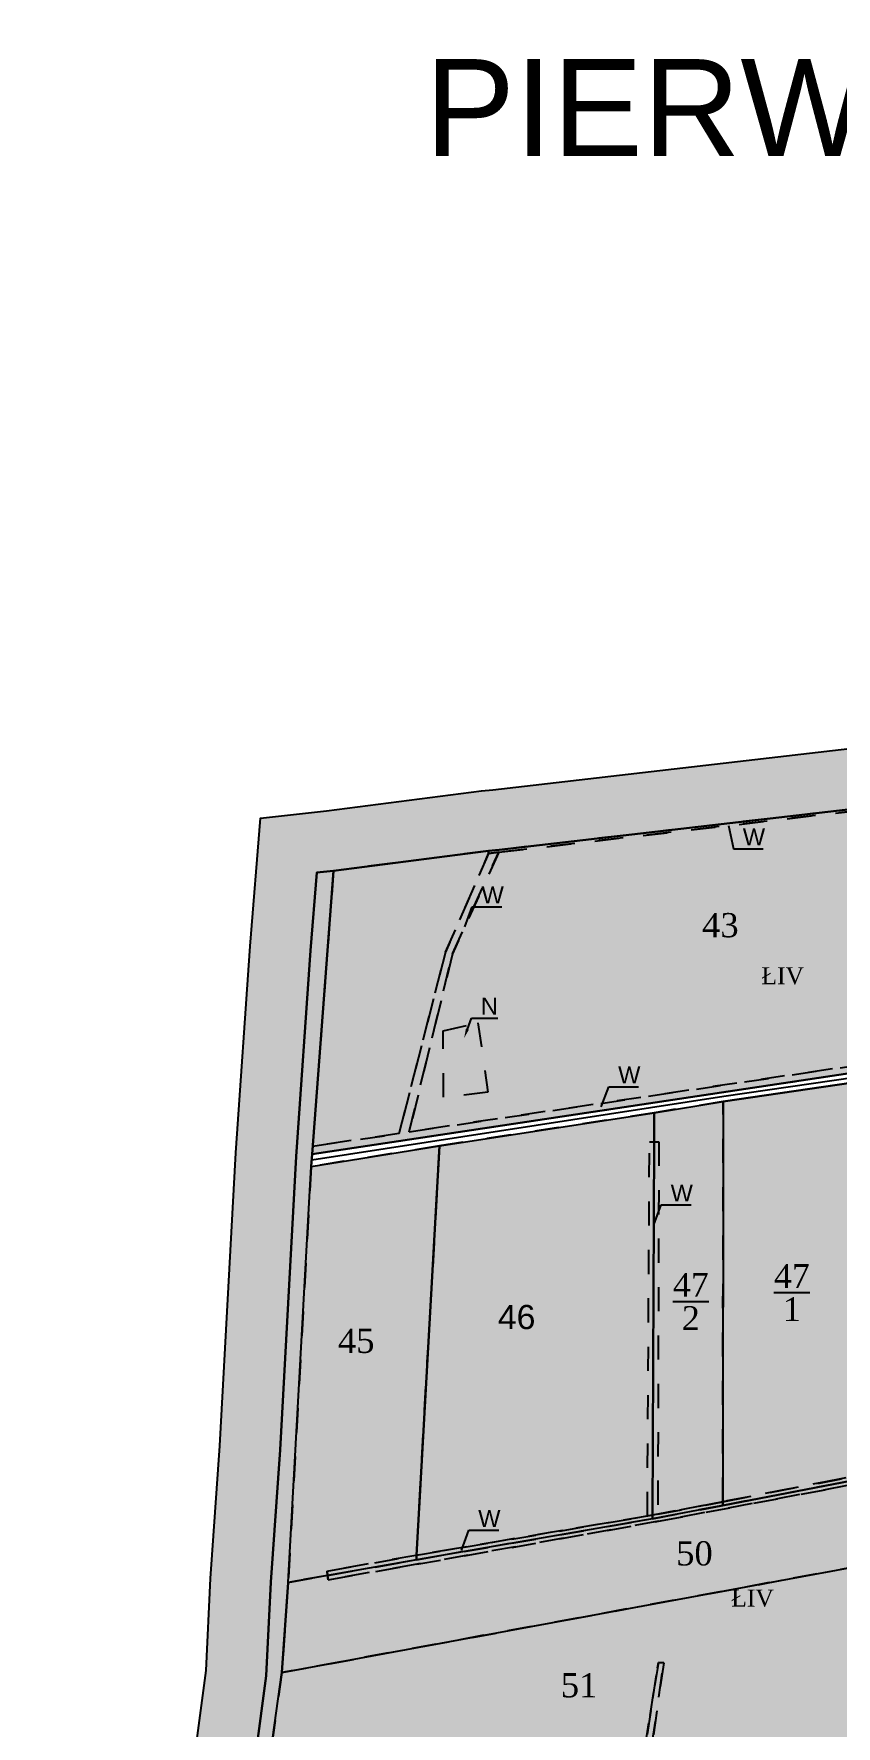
# Model space of a CAD drawing. Header units: millimetres. Extents: x 1380 to 3497, y 917 to 2357.
# Drawn here: x 1380 to 1711, y 1658 to 2357 of the extents above; entities that cross this region are included whole.
import ezdxf
from ezdxf import colors
from ezdxf.entities.mleader import LeaderData, LeaderLine
from ezdxf.math import Vec2, Vec3

# ---------------------------------------------------------------- set-up
doc = ezdxf.new("R2010")
doc.units = ezdxf.units.MM
doc.linetypes.add('UZYTEK', pattern=[20, 10, -10])
doc.linetypes.add('użytki', pattern=[20, 10, -10])
for name, color, linetype in [('DROGI ODSZKODOWANIA', 7, 'Continuous'), ('dzialki', 250, 'Continuous'), ('kolory użytki', 7, 'Continuous'), ('Num użytków', 250, 'Continuous'), ('Numeracja', 7, 'Continuous'), ('Obreb', 2, 'Continuous'), ('Pokolorwane użytki', 7, 'Continuous'), ('Rowy', 250, 'UZYTEK'), ('Uzytki', 250, 'UZYTEK'), ('W', 250, 'Continuous')]:
    doc.layers.add(name, color=color, linetype=linetype)
doc.styles.add('Całkowite', font='times.ttf', dxfattribs={"height": 10})
doc.styles.get("Standard").update_dxf_attribs({"font": 'arial.ttf'})
doc.styles.add('Uzytki', font='times.ttf', dxfattribs={"height": 7})
doc.styles.add('Ułamki', font='times.ttf', dxfattribs={"height": 14})

# ---------------------------------------------------------------- blocks, each defined once
blk = doc.blocks.new('_None')

msp = doc.modelspace()

# ---------------------------------------------------------------- hatches: boundary and pattern name
at = {"layer": 'Obreb', "true_color": 0xf4ee51}
h = msp.add_hatch(color=41, dxfattribs=at)
h.dxf.hatch_style = 1
h.paths.add_polyline_path([(1843.77, 2075.91), (1839.89, 2076.73), (1821.8, 2074.33), (1789.76, 2070.08), (1739.27, 2064.25), (1569.18, 2044.6), (1564.53, 2044.15), (1500.42, 2035.92), (1473.15, 2032.87), (1468.93, 1980), (1462.92, 1894.61), (1456.31, 1773.44), (1452.55, 1718.71), (1450.66, 1680.7), (1442.54, 1619.86), (1424.58, 1499.01), (1404.87, 1303.08), (1390.68, 1109.1), (1379.54, 977.39), (1416.06, 982.26), (1503.01, 993.87), (1504.63, 994.09), (1506.25, 994.3), (1621.93, 1009.75), (1623.42, 1009.95), (1726.06, 1023.65), (1744.84, 1026.16), (1749.27, 1026.75), (2001.11, 1060.37), (2068.99, 1069.43), (2152.68, 1080.6), (2558.18, 1139.98), (2925.58, 1191.89), (2950.42, 1195.27), (3034.81, 1077.94), (3080.44, 1228.22), (3101.82, 1235.05), (3049.2, 1373.09), (3047.94, 1379.97), (3036.54, 1465.16), (3034.11, 1481.41), (3037.35, 1523.54), (3064.08, 1535.14), (3042.44, 1582.63), (3034.82, 1599.34), (3026.23, 1623.42), (3022.72, 1647.12), (3015.17, 1693.82), (3010.46, 1738.63), (3007.5, 1779.8), (3007.5, 1828.93), (2995.54, 1854.86), (2982.24, 1913.84), (2978.33, 1926.18), (2939.25, 2070.19), (2911.03, 2085.83), (2875.11, 2109.04), (2851.35, 2127.45), (2832.79, 2142.28), (2800.7, 2188.75), (2762.52, 2156.94), (2761.01, 2154.88), (2592.26, 2137.52), (2569.19, 2140.22), (2541.29, 2148.28), (2358.61, 2230.49), (2370.36, 2167.83), (2372.08, 2158.65), (2124.8, 2119.92)])
h.paths.add_polyline_path([(2128.67, 2095.22), (2401.4, 2137.94), (2394.93, 2172.44), (2392, 2188.04), (2532.65, 2124.75), (2564.24, 2115.63), (2592.09, 2112.37), (2774.63, 2131.15), (2780.88, 2139.71), (2795.68, 2152.03), (2814.31, 2125.04), (2835.89, 2107.8), (2860.65, 2088.62), (2898.18, 2064.37), (2917.89, 2053.45), (2954.34, 1919.13), (2958.08, 1907.3), (2971.73, 1846.78), (2982.5, 1823.44), (2982.5, 1778.91), (2985.55, 1736.43), (2990.38, 1690.52), (2998.01, 1643.29), (3001.86, 1617.33), (3011.63, 1589.94), (3019.69, 1572.27), (3030.77, 1547.94), (3018.26, 1542.51), (3013.6, 1540.82), (3008.97, 1480.5), (3011.79, 1461.65), (3023.24, 1376.04), (3025.03, 1366.32), (3069.05, 1250.82), (3060.33, 1248.04), (3025.58, 1133.59), (2961.94, 1222.07), (2922.15, 1216.65), (2554.62, 1164.73), (2149.21, 1105.36), (2065.68, 1094.21), (1997.8, 1085.15), (1745.96, 1051.53), (1741.53, 1050.94), (1722.75, 1048.43), (1620.11, 1034.73), (1618.62, 1034.53), (1502.94, 1019.08), (1501.32, 1018.87), (1499.71, 1018.65), (1412.75, 1007.04), (1407.07, 1006.29), (1415.61, 1107.14), (1429.78, 1300.92), (1449.4, 1495.92), (1467.3, 1616.37), (1475.58, 1678.42), (1477.51, 1717.23), (1481.26, 1771.9), (1487.87, 1893.05), (1493.86, 1978.13), (1496.43, 2010.32), (1503.4, 2011.1), (1567.32, 2019.31), (1571.82, 2019.74), (1742.14, 2039.42), (1792.84, 2045.27), (1825.09, 2049.55), (1838.91, 2051.38), (1843.08, 2050.5)], flags=16)
at = {"layer": 'Pokolorwane użytki', "true_color": 0x3bd23d}
h = msp.add_hatch(color=93, dxfattribs=at)
h.dxf.hatch_style = 1
h.paths.add_polyline_path([(1792.99, 2044.4), (1742.14, 2038.55), (1571.6, 2018.74), (1552.46, 1976.75), (1534.62, 1903.21), (1729.27, 1932.21), (1807.76, 1943.63)])
h.paths.add_polyline_path([(1563.02, 1948.31), (1567.15, 1919.56), (1548.78, 1917.5), (1548.61, 1944.93)], flags=16)
at = {"layer": 'Pokolorwane użytki', "true_color": 0x5b8edb}
h = msp.add_hatch(color=153, dxfattribs=at)
h.dxf.hatch_style = 1
h.paths.add_polyline_path([(1742.14, 2038.55), (1792.99, 2044.4), (1792.89, 2045.27), (1742.14, 2039.42), (1571.82, 2019.74), (1567.32, 2019.31), (1567.43, 2018.26), (1571.6, 2018.74)])
h = msp.add_hatch(color=153, dxfattribs=at)
h.dxf.hatch_style = 1
h.paths.add_polyline_path([(1552.46, 1976.75), (1571.6, 2018.74), (1567.43, 2018.26), (1549.67, 1977.52), (1530.47, 1902.52), (1494.73, 1897.32), (1494.48, 1894.05), (1547, 1901.96), (1635.87, 1915.34), (1664.36, 1919.63), (1729.26, 1929.4), (1729.47, 1929.43), (1808.17, 1940.82), (1807.76, 1943.63), (1729.27, 1932.21), (1534.62, 1903.21)])
at = {"layer": 'Pokolorwane użytki', "true_color": 0x3bd23d}
h = msp.add_hatch(color=93, dxfattribs=at)
h.dxf.hatch_style = 1
h.paths.add_polyline_path([(1567.43, 2018.26), (1567.32, 2019.31), (1503.4, 2011.1), (1494.73, 1897.32), (1530.47, 1902.52), (1549.67, 1977.52)])
at = {"layer": 'Pokolorwane użytki', "true_color": 0x5b8edb}
h = msp.add_hatch(color=153, dxfattribs=at)
h.dxf.hatch_style = 1
h.paths.add_polyline_path([(1481.26, 1771.9), (1477.51, 1717.23), (1475.58, 1678.42), (1467.3, 1616.37), (1449.4, 1495.92), (1429.78, 1300.92), (1415.61, 1107.14), (1407.07, 1006.29), (1412.75, 1007.04), (1419.44, 1095.83), (1419.8, 1101.49), (1420.05, 1105.48), (1431.91, 1261.38), (1447.81, 1418.28), (1447.94, 1420.64), (1448.06, 1422.99), (1455.74, 1495.26), (1456.25, 1498.1), (1456.77, 1500.95), (1468.38, 1581.98), (1482.04, 1679.83), (1484.57, 1717.07), (1494.15, 1888.9), (1494.48, 1894.05), (1503.4, 2011.1), (1496.43, 2010.32), (1493.86, 1978.13), (1487.87, 1893.05)])
at = {"layer": 'Pokolorwane użytki', "true_color": 0xff3333}
h = msp.add_hatch(color=20, dxfattribs=at)
h.dxf.hatch_style = 1
h.paths.add_polyline_path([(1548.78, 1917.5), (1567.15, 1919.56), (1563.02, 1948.31), (1548.61, 1944.93)])
at = {"layer": 'Pokolorwane użytki', "true_color": 0x3bd23d}
h = msp.add_hatch(color=93, dxfattribs=at)
h.dxf.hatch_style = 1
h.paths.add_polyline_path([(1727.64, 1916.57), (1729.29, 1916.57), (1729.28, 1925.24), (1664.36, 1915.75), (1664.13, 1750.39), (1730.8, 1763.29)])
h = msp.add_hatch(color=93, dxfattribs=at)
h.dxf.hatch_style = 1
h.paths.add_polyline_path([(1633.89, 1899.12), (1635.82, 1899.12), (1635.87, 1911.13), (1547.13, 1897.42), (1537.57, 1728.26), (1633, 1744.47)])
h = msp.add_hatch(color=93, dxfattribs=at)
h.dxf.hatch_style = 1
h.paths.add_polyline_path([(1664.36, 1915.75), (1635.87, 1911.13), (1635.82, 1899.12), (1637.74, 1899.12), (1637.32, 1745.21), (1664.13, 1750.39)])
h = msp.add_hatch(color=93, dxfattribs=at)
h.dxf.hatch_style = 1
h.paths.add_polyline_path([(1547.13, 1897.42), (1494.15, 1888.9), (1484.57, 1717.07), (1500.92, 1719.92), (1500.68, 1721.68), (1537.57, 1728.26)])
at = {"layer": 'Pokolorwane użytki', "true_color": 0x5b8edb}
h = msp.add_hatch(color=153, dxfattribs=at)
h.dxf.hatch_style = 1
h.paths.add_polyline_path([(1635.82, 1899.12), (1633.89, 1899.12), (1633, 1744.47), (1635.16, 1744.84)])
h = msp.add_hatch(color=153, dxfattribs=at)
h.dxf.hatch_style = 1
h.paths.add_polyline_path([(1637.74, 1899.12), (1635.82, 1899.12), (1635.16, 1744.84), (1637.32, 1745.21)])
at = {"layer": 'Pokolorwane użytki', "true_color": 0x3bd23d}
h = msp.add_hatch(color=93, dxfattribs=at)
h.dxf.hatch_style = 1
h.paths.add_polyline_path([(1860.35, 1749.66), (1891.12, 1787.86), (1735.21, 1760.85), (1637.65, 1742.31), (1537.74, 1724.56), (1501.16, 1718.16), (1500.92, 1719.92), (1484.57, 1717.07), (1482.04, 1679.83)])
at = {"layer": 'Pokolorwane użytki', "true_color": 0x5b8edb}
h = msp.add_hatch(color=153, dxfattribs=at)
h.dxf.hatch_style = 1
h.paths.add_polyline_path([(1500.92, 1719.92), (1501.16, 1718.16), (1537.74, 1724.56), (1637.65, 1742.31), (1735.21, 1760.85), (1891.12, 1787.86), (1892.82, 1789.92), (1732.7, 1762.01), (1664.13, 1748.87), (1635.16, 1743.35), (1537.66, 1726.41)])
h = msp.add_hatch(color=153, dxfattribs=at)
h.dxf.hatch_style = 1
h.paths.add_polyline_path([(1732.7, 1762.01), (1732.7, 1763.65), (1730.8, 1763.29), (1664.13, 1750.39), (1664.13, 1748.87)])
at = {"layer": 'Pokolorwane użytki', "true_color": 0x3bd23d}
h = msp.add_hatch(color=93, dxfattribs=at)
h.dxf.hatch_style = 1
h.paths.add_polyline_path([(1637.54, 1683.91), (1639.79, 1683.79), (1629.12, 1610.31), (1647.78, 1613.89), (1719.53, 1627.65), (1735.1, 1702.79), (1738.77, 1702.79), (1724.5, 1628.61), (1777.16, 1638.7), (1827.49, 1711.49), (1845.05, 1729.95), (1847.24, 1728.29), (1851.29, 1732.81), (1848.29, 1734.67), (1860.35, 1749.66), (1482.04, 1679.83), (1468.38, 1581.98), (1549.49, 1596.16), (1554.49, 1631.84), (1557.72, 1631.84), (1553.18, 1596.82), (1625.95, 1609.7)])
at = {"layer": 'Pokolorwane użytki', "true_color": 0x5b8edb}
h = msp.add_hatch(color=153, dxfattribs=at)
h.dxf.hatch_style = 1
h.paths.add_polyline_path([(1637.32, 1745.21), (1635.16, 1744.84), (1635.16, 1743.35), (1664.13, 1748.87), (1664.13, 1750.39)])
h = msp.add_hatch(color=153, dxfattribs=at)
h.dxf.hatch_style = 1
h.paths.add_polyline_path([(1635.16, 1743.35), (1635.16, 1744.84), (1633, 1744.47), (1537.57, 1728.26), (1537.66, 1726.41)])
h = msp.add_hatch(color=153, dxfattribs=at)
h.dxf.hatch_style = 1
h.paths.add_polyline_path([(1537.66, 1726.41), (1537.57, 1728.26), (1537.39, 1728.23), (1500.68, 1721.68), (1500.92, 1719.92)])
h = msp.add_hatch(color=153, dxfattribs=at)
h.dxf.hatch_style = 1
h.paths.add_polyline_path([(1639.79, 1683.79), (1637.54, 1683.91), (1625.95, 1609.7), (1629.12, 1610.31)])

# ---------------------------------------------------------------- linework, layer by layer
at = {"layer": 'DROGI ODSZKODOWANIA', "color": 3}
msp.add_lwpolyline([(2033.95, 1971.38), (1664.59, 1917.89), (1494.32, 1891.48)], dxfattribs=at)
at = {"layer": 'dzialki'}
for points in [[(1792.99, 2044.4), (1792.89, 2045.27), (1742.14, 2039.42), (1571.82, 2019.74), (1567.32, 2019.31), (1503.4, 2011.1), (1494.48, 1894.05), (1729.47, 1929.43), (1808.17, 1940.82)], [(1635.87, 1911.13), (1664.36, 1915.75), (1729.28, 1925.24), (2030.4, 1968.49), (2032.24, 1968.75), (2035.65, 1974.01), (1857.91, 1947.81), (1840.56, 1945.46), (1808.17, 1940.82), (1729.47, 1929.43), (1494.48, 1894.05), (1494.15, 1888.9), (1547.13, 1897.42)], [(1664.13, 1750.39), (1664.13, 1748.87), (1732.7, 1762.01), (1732.7, 1763.65), (1730, 1884.98), (1729.29, 1916.57), (1729.28, 1925.24), (1664.36, 1915.75), (1664.13, 1750.39)], [(1547.13, 1897.42), (1635.87, 1911.13), (1635.82, 1899.12), (1635.16, 1744.84), (1635.16, 1743.35), (1537.66, 1726.41), (1537.57, 1728.26), (1547.13, 1897.42)], [(1635.87, 1911.13), (1664.36, 1915.75), (1664.13, 1750.39), (1664.13, 1748.87), (1635.16, 1743.35), (1635.16, 1744.84), (1635.82, 1899.12), (1635.87, 1911.13)], [(1494.15, 1888.9), (1547.13, 1897.42), (1537.57, 1728.26), (1537.66, 1726.41), (1500.92, 1719.92), (1484.57, 1717.07), (1494.15, 1888.9)], [(1500.92, 1719.92), (1484.57, 1717.07), (1482.04, 1679.83), (1860.35, 1749.66), (1864.92, 1750.5), (1897.24, 1790.69), (1892.82, 1789.92), (1732.7, 1762.01), (1664.13, 1748.87), (1635.16, 1743.35), (1537.66, 1726.41), (1500.92, 1719.92)], [(1482.04, 1679.83), (1860.35, 1749.66), (1864.92, 1750.5), (1851.29, 1732.81), (1847.24, 1728.29), (1828.9, 1707.19), (1782.28, 1639.76), (1777.16, 1638.7), (1724.5, 1628.61), (1719.53, 1627.65), (1647.78, 1613.89), (1629.12, 1610.31), (1625.95, 1609.7), (1553.18, 1596.82), (1549.49, 1596.16), (1468.38, 1581.98), (1482.04, 1679.83)]]:
    msp.add_lwpolyline(points, close=True, dxfattribs=at)
msp.add_lwpolyline([(1468.38, 1581.98), (1482.04, 1679.83), (1484.57, 1717.07), (1494.15, 1888.9), (1494.48, 1894.05), (1503.4, 2011.1), (1496.43, 2010.32), (1493.86, 1978.13), (1487.87, 1893.05), (1481.26, 1771.9), (1477.51, 1717.23), (1475.58, 1678.42), (1467.3, 1616.37)], dxfattribs=at)
at = {"layer": 'Obreb'}
for points in [[(1442.54, 1619.86), (1450.66, 1680.7), (1452.55, 1718.71), (1456.31, 1773.44), (1462.92, 1894.61), (1468.93, 1980), (1473.15, 2032.87), (1500.42, 2035.92), (1564.53, 2044.15), (1569.18, 2044.6), (1739.27, 2064.25), (1789.76, 2070.08), (1821.8, 2074.33), (1839.89, 2076.73), (1843.77, 2075.91), (2124.8, 2119.92), (2372.08, 2158.65), (2370.36, 2167.83), (2358.61, 2230.49), (2541.29, 2148.28), (2569.19, 2140.22), (2592.26, 2137.52), (2761.01, 2154.88)], [(1467.3, 1616.37), (1475.58, 1678.42), (1477.51, 1717.23), (1481.26, 1771.9), (1487.87, 1893.05), (1493.86, 1978.13), (1496.43, 2010.32), (1496.43, 2010.32), (1503.4, 2011.1), (1567.32, 2019.31), (1571.82, 2019.74), (1742.14, 2039.42), (1792.84, 2045.27), (1825.09, 2049.55), (1838.91, 2051.38), (1843.08, 2050.5), (2128.67, 2095.22), (2401.4, 2137.94), (2394.93, 2172.44), (2392, 2188.04), (2532.65, 2124.75), (2564.24, 2115.63), (2592.09, 2112.37), (2774.63, 2131.15)]]:
    msp.add_lwpolyline(points, dxfattribs=at)
at = {"layer": 'Rowy'}
for points in [[(1742.14, 2038.55), (1792.99, 2044.4), (1792.89, 2045.27), (1742.14, 2039.42), (1571.82, 2019.74), (1567.32, 2019.31), (1567.43, 2018.26), (1571.6, 2018.74)], [(1494.73, 1897.32), (1494.48, 1894.05), (1547, 1901.96), (1635.87, 1915.34), (1664.36, 1919.63), (1729.26, 1929.4), (1808.17, 1940.82), (1840.56, 1945.46), (1857.91, 1947.81), (2035.65, 1974.01), (2037.48, 1976.29), (1857.51, 1950.8), (1840.17, 1948.11), (1807.76, 1943.63), (1729.27, 1932.21), (1534.62, 1903.21), (1552.46, 1976.75), (1571.6, 2018.74), (1567.43, 2018.26), (1549.67, 1977.52), (1530.47, 1902.52), (1494.73, 1897.32)], [(1633.89, 1899.12), (1637.74, 1899.12), (1637.32, 1745.21), (1633, 1744.47), (1633.89, 1899.12)], [(1735.21, 1760.85), (1891.12, 1787.86), (1892.82, 1789.92), (1732.7, 1762.01), (1664.13, 1748.87), (1635.16, 1743.35), (1537.66, 1726.41), (1500.92, 1719.92), (1501.16, 1718.16), (1537.74, 1724.56), (1637.65, 1742.31)], [(1732.7, 1762.01), (1732.7, 1763.65), (1730.8, 1763.29), (1664.13, 1750.39), (1664.13, 1748.87)], [(1664.13, 1748.87), (1664.13, 1750.39), (1637.32, 1745.21), (1635.16, 1744.84), (1635.16, 1743.35)], [(1635.16, 1743.35), (1635.16, 1744.84), (1633, 1744.47), (1537.57, 1728.26), (1537.66, 1726.41)], [(1537.57, 1728.26), (1537.39, 1728.23), (1500.68, 1721.68), (1500.92, 1719.92), (1537.66, 1726.41)]]:
    msp.add_lwpolyline(points, close=True, dxfattribs=at)
for points in [[(1500.68, 1721.68), (1500.92, 1719.92), (1501.16, 1718.16), (1537.74, 1724.56), (1637.65, 1742.31), (1735.21, 1760.85), (1891.12, 1787.86), (1894.52, 1791.97), (1734.6, 1764.02), (1637.32, 1745.21), (1537.39, 1728.23), (1500.68, 1721.68)], [(1612.52, 1523.73), (1637.54, 1683.91), (1639.79, 1683.79), (1616.62, 1524.19)]]:
    msp.add_lwpolyline(points, dxfattribs=at)
at = {"layer": 'Uzytki'}
for points in [[(1792.99, 2044.4), (1742.14, 2038.55), (1571.6, 2018.74), (1552.46, 1976.75), (1534.62, 1903.21), (1729.27, 1932.21), (1807.76, 1943.63)], [(1547, 1901.96), (1635.87, 1915.34), (1664.36, 1919.63), (1729.26, 1929.4), (1729.47, 1929.43), (1808.17, 1940.82), (1807.76, 1943.63), (1729.27, 1932.21), (1534.62, 1903.21), (1552.46, 1976.75), (1571.6, 2018.74), (1567.43, 2018.26), (1549.67, 1977.52), (1530.47, 1902.52), (1494.73, 1897.32), (1494.48, 1894.05)], [(1567.43, 2018.26), (1567.32, 2019.31), (1503.4, 2011.1), (1494.73, 1897.32), (1530.47, 1902.52), (1549.67, 1977.52)], [(1548.61, 1944.93), (1563.02, 1948.31), (1567.15, 1919.56), (1548.78, 1917.5), (1548.61, 1944.93)], [(1563.02, 1948.31), (1567.15, 1919.56), (1548.78, 1917.5), (1548.61, 1944.93)], [(1727.64, 1916.57), (1729.29, 1916.57), (1729.28, 1925.24), (1664.36, 1915.75), (1664.13, 1750.39), (1730.8, 1763.29)], [(1633.89, 1899.12), (1635.82, 1899.12), (1635.87, 1911.13), (1547.13, 1897.42), (1537.57, 1728.26), (1633, 1744.47)], [(1664.36, 1915.75), (1635.87, 1911.13), (1635.82, 1899.12), (1637.74, 1899.12), (1637.32, 1745.21), (1664.13, 1750.39)], [(1664.36, 1915.75), (1635.87, 1911.13), (1635.82, 1899.12), (1637.74, 1899.12), (1637.32, 1745.21), (1664.13, 1750.39)], [(1547.13, 1897.42), (1494.15, 1888.9), (1484.57, 1717.07), (1500.92, 1719.92), (1500.68, 1721.68), (1537.57, 1728.26)], [(1860.35, 1749.66), (1891.12, 1787.86), (1735.21, 1760.85), (1637.65, 1742.31), (1537.74, 1724.56), (1501.16, 1718.16), (1500.92, 1719.92), (1484.57, 1717.07), (1482.04, 1679.83)], [(1637.54, 1683.91), (1639.79, 1683.79), (1629.12, 1610.31), (1719.53, 1627.65), (1735.1, 1702.79), (1738.77, 1702.79), (1724.5, 1628.61), (1777.16, 1638.7), (1827.49, 1711.49), (1845.05, 1729.95), (1847.24, 1728.29), (1851.29, 1732.81), (1848.29, 1734.67), (1860.35, 1749.66), (1482.04, 1679.83), (1468.38, 1581.98), (1549.49, 1596.16), (1554.49, 1631.84), (1557.72, 1631.84), (1553.18, 1596.82), (1625.95, 1609.7)], [(1639.79, 1683.79), (1637.54, 1683.91), (1625.95, 1609.7), (1629.12, 1610.31)]]:
    msp.add_lwpolyline(points, close=True, dxfattribs=at)

# ---------------------------------------------------------------- texts
at = {"layer": 'kolory użytki', "color": 0, "linetype": 'użytki'}
msp.add_text('PIERWOTNE STUDIUM UŻYTKOWANIA', height=40, dxfattribs=at).set_placement((1541.05, 2306.44))
at = {"layer": 'Num użytków', "char_height": 7, "attachment_point": 1, "style": 'Uzytki'}
for insert, width in [((1680.11, 1971.22), 23.0629), ((1667.65, 1714.09), 34.1018)]:
    msp.add_mtext('ŁIV', dxfattribs=dict(at, insert=insert, width=width))
at = {"layer": 'Numeracja', "attachment_point": 1}
for s, insert, char_height, width, style in [('43', (1655.61, 1993.63), 10, 24.5146, 'Całkowite'), ('\\A1;{\\H0.7x;\\S47/1;}', (1685.29, 1848.57), 14, 12.3939, 'Ułamki'), ('\\A1;{\\H0.7x;\\S47/2;}', (1643.55, 1844.92), 14, 16.0772, 'Ułamki'), ('50', (1644.89, 1734.09), 10, 16.0813, 'Całkowite'), ('51', (1597.23, 1679.59), 10, 20.697, 'Całkowite')]:
    msp.add_mtext(s, dxfattribs=dict(at, insert=insert, char_height=char_height, width=width, style=style))
at = {"layer": 'Numeracja', "char_height": 10, "attachment_point": 1}
for s, width, insert in [('46', 16.8989, (1571.21, 1831.71)), ('{\\fTimes New Roman|b0|i0|c238|p18;45}', 19.5912, (1505.16, 1821.89))]:
    msp.add_mtext_dynamic_manual_height_columns(s, width=width, gutter_width=12.5, heights=[0], dxfattribs=dict(at, insert=insert))

# ---------------------------------------------------------------- leaders
at = {"layer": 'Num użytków'}
ml = msp.add_multileader_mtext('Standard', dxfattribs=at)
ml.set_content('N', color=256)
ml.set_leader_properties()
ml.build(insert=Vec2(0, 0))
ml.multileader.update_dxf_attribs({"text_left_attachment_type": 5, "text_right_attachment_type": 0, "text_top_attachment_type": 10, "text_bottom_attachment_type": 10})
ctx = ml.context
ctx.base_point, ctx.char_height, ctx.plane_origin = Vec3(1562.22, 1950.26), 7, Vec3(1557.28, 1941.94)
ctx.left_attachment, ctx.right_attachment, ctx.top_attachment, ctx.bottom_attachment = 5, 0, 10, 10
notes = []
notes.append((ctx, [(0, (1, 1, 0), (1560.35, 1950.26), (1, 0), 1.86, [(0, [(1557.28, 1941.94)], 0, [])])]))
ctx.mtext.insert, ctx.mtext.flow_direction = Vec3(1564.22, 1958.66), 5
at = {"layer": 'W'}
ml = msp.add_multileader_mtext('Standard', dxfattribs=at)
ml.set_content('W', color=256)
ml.set_leader_properties()
ml.set_arrow_properties(name='NONE')
ml.build(insert=Vec2(0, 0))
ml.multileader.update_dxf_attribs({"text_left_attachment_type": 5, "text_right_attachment_type": 0, "text_top_attachment_type": 10, "text_bottom_attachment_type": 10})
ctx = ml.context
ctx.base_point, ctx.char_height, ctx.plane_origin = Vec3(1670.42, 2020.2), 7, Vec3(1666.45, 2029.76)
ctx.left_attachment, ctx.right_attachment, ctx.top_attachment, ctx.bottom_attachment = 5, 0, 10, 10
notes.append((ctx, [(0, (1, 1, 0), (1668.56, 2020.2), (1, 0), 1.86, [(0, [(1666.45, 2029.76)], 0, [])])]))
ctx.mtext.insert, ctx.mtext.flow_direction = Vec3(1672.42, 2028.6), 5
ml = msp.add_multileader_mtext('Standard', dxfattribs=at)
ml.set_content('W', color=256)
ml.set_leader_properties()
ml.set_arrow_properties(name='NONE')
ml.build(insert=Vec2(0, 0))
ml.multileader.update_dxf_attribs({"text_left_attachment_type": 5, "text_right_attachment_type": 0, "text_top_attachment_type": 10, "text_bottom_attachment_type": 10})
ctx = ml.context
ctx.base_point, ctx.char_height, ctx.plane_origin = Vec3(1562.47, 1996.21), 7, Vec3(1557.53, 1987.89)
ctx.left_attachment, ctx.right_attachment, ctx.top_attachment, ctx.bottom_attachment = 5, 0, 10, 10
notes.append((ctx, [(0, (1, 1, 0), (1560.6, 1996.21), (1, 0), 1.86, [(0, [(1557.53, 1987.89)], 0, [])])]))
ctx.mtext.insert, ctx.mtext.flow_direction = Vec3(1564.47, 2004.61), 5
ml = msp.add_multileader_mtext('Standard', dxfattribs=at)
ml.set_content('W', color=256)
ml.set_leader_properties()
ml.set_arrow_properties(name='NONE')
ml.build(insert=Vec2(0, 0))
ml.multileader.update_dxf_attribs({"text_left_attachment_type": 5, "text_right_attachment_type": 0, "text_top_attachment_type": 10, "text_bottom_attachment_type": 10})
ctx = ml.context
ctx.base_point, ctx.char_height, ctx.plane_origin = Vec3(1618.91, 1921.86), 7, Vec3(1613.98, 1913.54)
ctx.left_attachment, ctx.right_attachment, ctx.top_attachment, ctx.bottom_attachment = 5, 0, 10, 10
notes.append((ctx, [(0, (1, 1, 0), (1617.05, 1921.86), (1, 0), 1.86, [(0, [(1613.98, 1913.54)], 0, [])])]))
ctx.mtext.insert, ctx.mtext.flow_direction = Vec3(1620.91, 1930.26), 5
ml = msp.add_multileader_mtext('Standard', dxfattribs=at)
ml.set_content('W', color=256)
ml.set_leader_properties()
ml.set_arrow_properties(name='NONE')
ml.build(insert=Vec2(0, 0))
ml.multileader.update_dxf_attribs({"text_left_attachment_type": 5, "text_right_attachment_type": 0, "text_top_attachment_type": 10, "text_bottom_attachment_type": 10})
ctx = ml.context
ctx.base_point, ctx.char_height, ctx.plane_origin = Vec3(1640.6, 1873.07), 7, Vec3(1635.67, 1864.75)
ctx.left_attachment, ctx.right_attachment, ctx.top_attachment, ctx.bottom_attachment = 5, 0, 10, 10
notes.append((ctx, [(0, (1, 1, 0), (1638.74, 1873.07), (1, 0), 1.86, [(0, [(1635.67, 1864.75)], 0, [])])]))
ctx.mtext.insert, ctx.mtext.flow_direction = Vec3(1642.6, 1881.47), 5
ml = msp.add_multileader_mtext('Standard', dxfattribs=at)
ml.set_content('W', color=256)
ml.set_leader_properties()
ml.set_arrow_properties(name='NONE')
ml.build(insert=Vec2(0, 0))
ml.multileader.update_dxf_attribs({"text_left_attachment_type": 5, "text_right_attachment_type": 0, "text_top_attachment_type": 10, "text_bottom_attachment_type": 10})
ctx = ml.context
ctx.base_point, ctx.char_height, ctx.plane_origin = Vec3(1561.1, 1738.61), 7, Vec3(1556.17, 1730.29)
ctx.left_attachment, ctx.right_attachment, ctx.top_attachment, ctx.bottom_attachment = 5, 0, 10, 10
notes.append((ctx, [(0, (1, 1, 0), (1559.24, 1738.61), (1, 0), 1.86, [(0, [(1556.17, 1730.29)], 0, [])])]))
ctx.mtext.insert, ctx.mtext.flow_direction = Vec3(1563.1, 1747.01), 5
for ctx, leaders in notes:
    for number, flags, end, landing, length, lines in leaders:
        leader = LeaderData()
        leader.index, (leader.has_last_leader_line, leader.has_dogleg_vector, leader.attachment_direction) = number, flags
        leader.last_leader_point, leader.dogleg_vector, leader.dogleg_length = Vec3(end), Vec3(landing), length
        for number, points, colour, breaks in lines:
            line = LeaderLine()
            line.index, line.vertices, line.color, line.breaks = number, Vec3.list(points), colors.encode_raw_color(colour), breaks
            leader.lines.append(line)
        ctx.leaders.append(leader)

doc.saveas('drawing.dxf')
